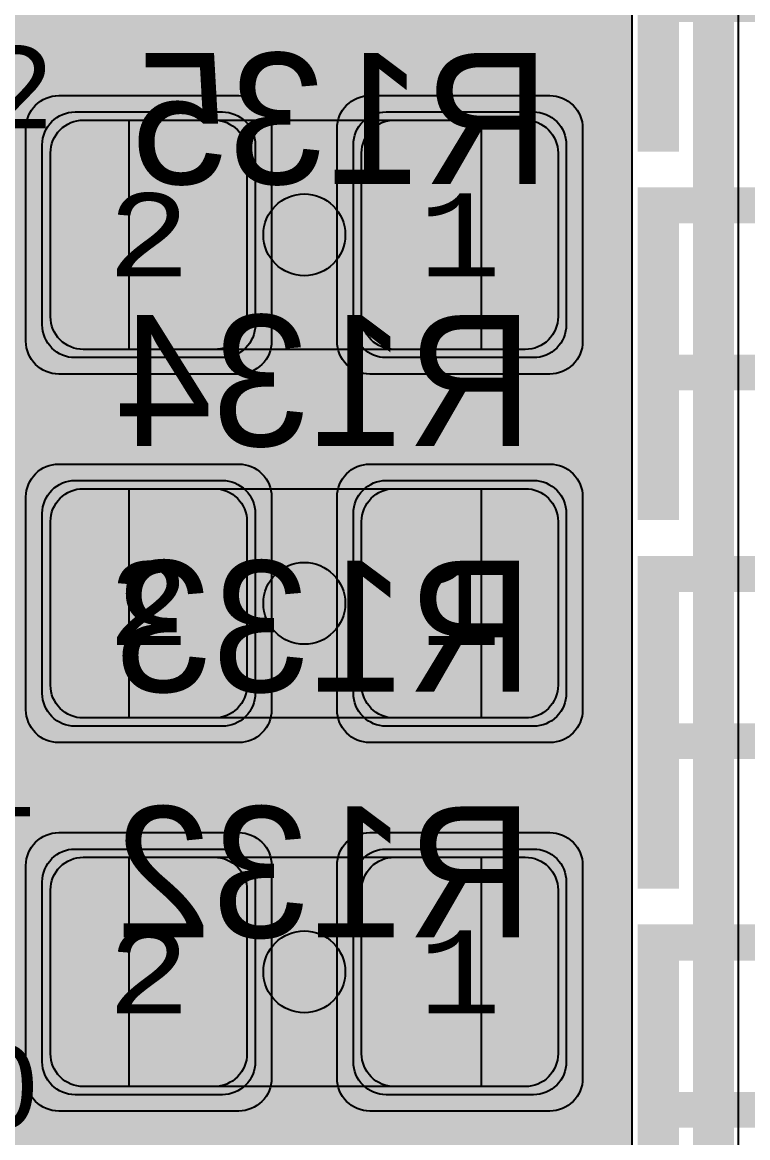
# Model space of a CAD drawing. Extents: x -28 to 199, y -61 to 255.
# Drawn here: x 165.78 to 170.21, y 191.99 to 198.8 of the extents above; entities that cross this region are included whole.
import ezdxf
from ezdxf.enums import TextEntityAlignment as Align

# ---------------------------------------------------------------- set-up
doc = ezdxf.new("R2010")
doc.units = 0
doc.header["$MEASUREMENT"] = 0
for name, color, linetype in [('ASSEMBLY_OUTLINES_TOP', 102, 'CONTINUOUS'), ('ASSEMBLY_PART_NUMBERS_TOP', 102, 'CONTINUOUS'), ('ASSEMBLY_REF_DES_TOP', 102, 'CONTINUOUS'), ('BOARD_OUTLINE', 10, 'CONTINUOUS'), ('DRILL_DRAWING', 21, 'CONTINUOUS'), ('GENERATED_SILKSCREEN_BTM', 255, 'CONTINUOUS'), ('GENERATED_SILKSCREEN_TOP', 140, 'CONTINUOUS'), ('MANUFACTURING_OUTLINES', 10, 'CONTINUOUS'), ('PART_PADS_SMD_TOP', 150, 'CONTINUOUS'), ('PIN_NUMBERS_BTM', 8, 'CONTINUOUS'), ('PIN_NUMBERS_TOP', 8, 'CONTINUOUS'), ('PLACEMENT_OUTLINES_TOP', 130, 'CONTINUOUS'), ('PLANE_DATA_LAYER_BOTTOM', 10, 'CONTINUOUS'), ('PLANE_SHAPES_LAYER_2', 230, 'CONTINUOUS'), ('PLANE_SHAPES_LAYER_3', 81, 'CONTINUOUS'), ('PLANE_SHAPES_LAYER_BOTTOM', 10, 'CONTINUOUS'), ('ROUTE_BORDER', 151, 'CONTINUOUS'), ('SILKSCREEN_OUTLINES_TOP', 150, 'CONTINUOUS'), ('SILKSCREEN_REF_DES_BTM', 211, 'CONTINUOUS'), ('SOLDERMASK_PADS_TOP', 180, 'CONTINUOUS'), ('SOLDERPASTE_PADS_TOP', 180, 'CONTINUOUS'), ('TRACES_LAYER_TOP', 150, 'CONTINUOUS')]:
    doc.layers.add(name, color=color, linetype=linetype)
doc.styles.add('COURIER_NEW', font='COUR.TTF')
doc.styles.add('VERDANA', font='verdana.TTF')
doc.styles.add('VERIBEST_GERBER_0', font='txt')

msp = doc.modelspace()

# ---------------------------------------------------------------- hatches: boundary and pattern name
at = {"layer": 'ASSEMBLY_OUTLINES_TOP'}
h = msp.add_hatch(color=256, dxfattribs=at)
edge = h.paths.add_edge_path()
edge.add_arc((167.5, 197.5), 0.25, 0, 360)
h = msp.add_hatch(color=256, dxfattribs=at)
edge = h.paths.add_edge_path()
edge.add_arc((167.5, 195.25), 0.25, 0, 360)
h = msp.add_hatch(color=256, dxfattribs=at)
edge = h.paths.add_edge_path()
edge.add_arc((167.5, 193), 0.25, 0, 360)
at = {"layer": 'PLANE_DATA_LAYER_BOTTOM'}
h = msp.add_hatch(color=256, dxfattribs=at)
h.paths.add_polyline_path([(169.5, 182.994348, -0.6681819935815638), (169.369918, 182.940467), (166.022318, 186.288067, -0.198909955685367), (166, 186.341948), (166, 188.182781, -0.2956984262160577), (166.045075, 188.252334, 0.6480680487453199), (166.045075, 189.347666, -0.2956984262160577), (166, 189.417219), (166, 217.499992, 0.414213562373095), (165.999992, 217.5), (158.000008, 217.5, 0.414213562373095), (158, 217.499992), (158, 214.902603, -0.198909955685367), (157.977682, 214.848722), (157.67296, 214.544, -0.6168695301195867), (157.543681, 214.586852, 0.8785732422549731), (156.353822, 214.567613, -0.381510988498814), (156.278107, 214.5), (154.489242, 214.5, -0.5383921361414893), (154.419199, 214.606207, 0.8971333277535124), (152.686954, 215.582199, -0.5138675206210099), (152.563046, 215.582199, 0.6767439981892426), (150.759836, 215.139914, -0.4545684732283138), (150.663608, 215.077263, 0.4628778347305008), (149.903822, 214.567613, -0.381510988498814), (149.828107, 214.5), (149.8262, 214.5, -0.414213562373095), (149.75, 214.5762), (149.75, 217.499992, 0.414213562373095), (149.749992, 217.5), (142.750008, 217.5, 0.414213562373095), (142.75, 217.499992), (142.75, 216.317137, -0.414213562373095), (142.6738, 216.240937), (130.8262, 216.240937, -0.414213562373095), (130.75, 216.317137), (130.75, 221.05161, -0.198909955685367), (130.772318, 221.105491), (131.644509, 221.977682, -0.1989133663344687), (131.698391, 222), (135.749992, 222, 0.414213562373095), (135.75, 222.000008), (135.75, 223.160834, -0.6295033319639212), (135.873908, 223.220251, 2.085404210499117), (135.873908, 224.779749, -0.629503331963921), (135.75, 224.839166), (135.75, 225.1738, -0.414213562373095), (135.8262, 225.25), (142.6738, 225.25, -0.414213562373095), (142.75, 225.1738), (142.75, 222.250008, 0.414213562373095), (142.750008, 222.25), (145.160834, 222.25, -0.6295033319639212), (145.220251, 222.126092, 2.085404210499117), (146.779749, 222.126092, -0.6295033319639212), (146.839166, 222.25), (147.910834, 222.25, -0.6295033319639212), (147.970251, 222.126092, 2.085404210499117), (149.529749, 222.126092, -0.6295033319639212), (149.589166, 222.25), (161.749992, 222.25, 0.414213562373095), (161.75, 222.250008), (161.75, 235.310363, -0.1756597936058653), (161.767701, 235.359192, 0.3625092994040193), (161.767701, 236.640808, -0.1756597936058653), (161.75, 236.689637), (161.75, 240.9238, -0.414213562373095), (161.8262, 241), (166.6738, 241, -0.414213562373095), (166.75, 240.9238), (166.75, 224.750008, 0.414213562373095), (166.750008, 224.75), (169.4238, 224.75, -0.414213562373095), (169.5, 224.6738)], flags=0)
h.paths.add_polyline_path([(133.75, 220, -0.9999999999999999), (135.75, 220, -0.9999999999999999)], flags=0)
h.paths.add_polyline_path([(137, 220, -0.9999999999999999), (139, 220, -0.9999999999999999)], flags=0)
h.paths.add_polyline_path([(138.04, 224, -0.9999999999999999), (140.04, 224, -0.9999999999999999)], flags=0)
h.paths.add_polyline_path([(140.25, 220, -0.9999999999999999), (142.25, 220, -0.9999999999999999)], flags=0)
h.paths.add_polyline_path([(161.96, 226.5, -0.9999999999999999), (163.96, 226.5, -0.9999999999999999)], flags=0)
h.paths.add_polyline_path([(161.96, 233, -0.9999999999999999), (163.96, 233, -0.9999999999999999)], flags=0)
h.paths.add_polyline_path([(161.96, 239.25, -0.9999999999999999), (163.96, 239.25, -0.9999999999999999)], flags=0)
h.paths.add_polyline_path([(163.285987, 219.388731, 1.7877343018547374), (163.285987, 220.411269, -0.1385740107174841), (163.246107, 220.4), (154.653893, 220.4, -0.1385740107174841), (154.614013, 220.411269, 1.7877343018547374), (154.614013, 219.388731, -0.1385740107174841), (154.653893, 219.4), (163.246107, 219.4, -0.1385740107174841)], flags=0)
h.paths.add_polyline_path([(164.5, 226.5, -0.9999999999999999), (166.5, 226.5, -0.9999999999999999)], flags=0)
h.paths.add_polyline_path([(164.5, 233, -0.9999999999999999), (166.5, 233, -0.9999999999999999)], flags=0)
h.paths.add_polyline_path([(164.5, 239.25, -0.9999999999999999), (166.5, 239.25, -0.9999999999999999)], flags=0)
at = {"layer": 'PLANE_SHAPES_LAYER_2'}
h = msp.add_hatch(color=256, dxfattribs=at)
h.paths.add_polyline_path([(169.5, 129.25), (149.5, 129.25), (142.25, 122), (142.25, 90.5), (147.5, 90.5), (147.5, 80), (154, 80), (154, 69.25), (131.75, 69.25), (131.75, 73.25), (121.25, 73.25), (121.25, 81), (110.5, 81), (110.5, 125.75), (106.5, 125.75), (106.5, 128.75), (93.5, 128.75), (93.5, 120.25), (91.75, 120.25), (91.75, 121.5), (80, 121.5), (80, 118.25), (73.25, 118.25), (73.25, 124.5), (67.5, 124.5), (67.5, 128), (57.75, 128), (57.75, 120.25), (55.25, 120.25), (55.25, 121.5), (47.5, 121.5), (47.5, 119), (35, 119), (35, 134.75), (32.75, 134.75), (32.75, 159.75), (29.25, 159.75), (29.25, 175.25), (22.5, 175.25), (22.5, 195.25), (17.25, 195.25), (17.25, 198), (22.5, 198), (22.5, 216.5), (40.25, 216.5), (40.25, 235.5), (54.5, 235.5), (54.5, 254), (87.25, 254), (87.25, 236.25), (86.25, 236.25), (86.25, 228.75), (81, 228.75), (81, 218.75), (95.25, 218.75), (95.25, 194.5), (87, 194.5), (87, 172), (131.1, 172), (131.1, 208.75), (115.5, 208.75), (115.5, 213.75), (106.75, 213.75), (106.75, 218.75), (110.25, 222.25), (110.25, 226.25), (142.5, 226.25), (142.5, 221.5), (160.5, 221.5), (160.5, 240.75), (169.5, 240.75)])
h.paths.add_polyline_path([(35.5, 149.5), (41.75, 149.5), (41.75, 152), (39.25, 152), (39.25, 154), (37.75, 154), (37.75, 152), (35.5, 152)], flags=16)
h.paths.add_polyline_path([(37.5, 125.75), (37.5, 128.75), (42.75, 128.75), (42.75, 125.75)], flags=16)
h.paths.add_polyline_path([(52, 127.75), (52, 130.75), (54.25, 130.75), (54.25, 127.75)], flags=16)
h.paths.add_polyline_path([(50.75, 219.5), (50.75, 226.5), (71.75, 226.5), (71.75, 219.5)], flags=16)
h.paths.add_polyline_path([(66.5, 150.75), (66.5, 177.5), (72.25, 177.5), (72.25, 150.75)], flags=16)
h.paths.add_polyline_path([(47.25, 185.25), (73, 185.25), (73, 188.25), (70.25, 188.25), (70.25, 191), (47.25, 191)], flags=16)
h.paths.add_polyline_path([(84.5, 208), (84.5, 212.75), (85, 212.75), (85, 208)], flags=16)
h.paths.add_polyline_path([(61.5, 137.25), (87.75, 137.25), (87.75, 140.5), (84.75, 140.5), (84.75, 143), (61.5, 143)], flags=16)
h.paths.add_polyline_path([(88.75, 127), (88.75, 130), (91, 130), (91, 127)], flags=16)
h.paths.add_polyline_path([(85.5, 130.25), (85.5, 132.5), (91, 132.5), (91, 130.25)], flags=16)
h.paths.add_polyline_path([(108.75, 142.25), (135.75, 142.25), (135.75, 145.75), (132.25, 145.75), (132.25, 149), (108.75, 149)], flags=16)
h.paths.add_polyline_path([(114.25, 126.75), (140.75, 126.75), (140.75, 129.75), (137.25, 129.75), (137.25, 133), (114.25, 133)], flags=16)
h.paths.add_polyline_path([(155.25, 180.25), (166.25, 180.25), (166.25, 186.25), (152.25, 186.25), (152.25, 183), (155.25, 183)], flags=16)
at = {"layer": 'PLANE_SHAPES_LAYER_3'}
h = msp.add_hatch(color=256, dxfattribs=at)
h.paths.add_polyline_path([(169.5, 129.25), (149.5, 129.25), (142.25, 122), (142.25, 90.5), (147.5, 90.5), (147.5, 80), (154, 80), (154, 69.25), (131.75, 69.25), (131.75, 73.25), (121.25, 73.25), (121.25, 81), (110.5, 81), (110.5, 125.75), (106.5, 125.75), (106.5, 128.75), (93.5, 128.75), (93.5, 120.25), (91.75, 120.25), (91.75, 121.5), (80, 121.5), (80, 118.25), (73.25, 118.25), (73.25, 124.5), (67.5, 124.5), (67.5, 127.75), (58.25, 127.75), (58.25, 130.25), (88.75, 130.25), (88.75, 127), (91, 127), (91, 132.5), (55, 132.5), (55, 131.25), (52, 131.25), (52, 127.75), (55, 127.75), (55, 127.25), (57.75, 127.25), (57.75, 120.25), (55.25, 120.25), (55.25, 121.5), (47.5, 121.5), (47.5, 119), (35, 119), (35, 134.75), (32.75, 134.75), (32.75, 159.75), (29.25, 159.75), (29.25, 175.25), (22.5, 175.25), (22.5, 195.25), (17.25, 195.25), (17.25, 198), (22.5, 198), (22.5, 216.5), (40.25, 216.5), (40.25, 235.5), (54.5, 235.5), (54.5, 254), (87.25, 254), (87.25, 236.25), (86.25, 236.25), (86.25, 228.75), (81, 228.75), (81, 218.75), (95.25, 218.75), (95.25, 194.5), (87, 194.5), (87, 172), (131.1, 172), (131.1, 208.75), (115.5, 208.75), (115.5, 213.75), (106.75, 213.75), (106.75, 218.75), (110.25, 222.25), (110.25, 226.25), (142.5, 226.25), (142.5, 221.5), (160.5, 221.5), (160.5, 240.75), (169.5, 240.75)])
h.paths.add_polyline_path([(35.5, 149.5), (41.75, 149.5), (41.75, 152), (39.25, 152), (39.25, 154), (37.75, 154), (37.75, 152), (35.5, 152)], flags=16)
h.paths.add_polyline_path([(37.5, 125.75), (37.5, 128.75), (42.75, 128.75), (42.75, 125.75)], flags=16)
h.paths.add_polyline_path([(50.75, 219.5), (50.75, 226.5), (71.75, 226.5), (71.75, 219.5)], flags=16)
h.paths.add_polyline_path([(66.5, 150.75), (66.5, 177.5), (72.25, 177.5), (72.25, 150.75)], flags=16)
h.paths.add_polyline_path([(47.25, 185.25), (73, 185.25), (73, 188.25), (70.25, 188.25), (70.25, 191), (47.25, 191)], flags=16)
h.paths.add_polyline_path([(84.5, 208), (84.5, 212.75), (85, 212.75), (85, 208)], flags=16)
h.paths.add_polyline_path([(61.5, 137.25), (87.75, 137.25), (87.75, 140.5), (84.75, 140.5), (84.75, 143), (61.5, 143)], flags=16)
h.paths.add_polyline_path([(108.75, 142.25), (135.75, 142.25), (135.75, 145.75), (132.25, 145.75), (132.25, 149), (108.75, 149)], flags=16)
h.paths.add_polyline_path([(114.25, 126.75), (140.75, 126.75), (140.75, 129.75), (137.25, 129.75), (137.25, 133), (114.25, 133)], flags=16)
h.paths.add_polyline_path([(155.25, 180.25), (166.25, 180.25), (166.25, 186.25), (152.25, 186.25), (152.25, 183), (155.25, 183)], flags=16)

# ---------------------------------------------------------------- linework, layer by layer
at = {"layer": 'ASSEMBLY_OUTLINES_TOP'}
for points in [[(166.43, 196.8), (166.43, 198.2), (168.58, 198.2), (168.58, 196.8)], [(166.43, 194.55), (166.43, 195.95), (168.58, 195.95), (168.58, 194.55)], [(166.43, 192.3), (166.43, 193.7), (168.58, 193.7), (168.58, 192.3)]]:
    msp.add_lwpolyline(points, close=True, dxfattribs=at)
at = {"layer": 'ASSEMBLY_OUTLINES_TOP', "const_width": 0.1}
for points in [[(166.75, 197), (166.75, 198)], [(166.75, 194.75), (166.75, 195.75)], [(166.75, 192.5), (166.75, 193.5)]]:
    msp.add_lwpolyline(points, dxfattribs=at)
for points in [[(167, 197), (167, 198), (168, 198), (168, 197)], [(167, 194.75), (167, 195.75), (168, 195.75), (168, 194.75)], [(167, 192.5), (167, 193.5), (168, 193.5), (168, 192.5)]]:
    msp.add_lwpolyline(points, close=True, dxfattribs=at)
at = {"layer": 'ASSEMBLY_OUTLINES_TOP'}
for centre in [(167.5, 197.5), (167.5, 195.25), (167.5, 193)]:
    msp.add_circle(centre, 0.25, dxfattribs=at)
at = {"layer": 'BOARD_OUTLINE', "const_width": 0.25}
msp.add_lwpolyline([(0, 1.5), (0, 253.5, -0.4142135624), (1.5, 255), (168.5, 255, -0.4142135624), (170, 253.5), (170, 1.5, -0.4142135624), (168.5, 0), (1.5, 0, -0.4142135624)], format="xyb", close=True, dxfattribs=at)
at = {"layer": 'GENERATED_SILKSCREEN_BTM', "const_width": 0.15}
for points in [[(168.0212, 197.8292), (168.0276, 197.8276), (168.0316, 197.8244), (168.0332, 197.8188), (168.034, 197.8124), (168.0332, 197.8068), (168.0316, 197.8012), (168.0276, 197.7972), (168.0212, 197.7964), (167.7092, 197.7964), (167.7036, 197.7972), (167.6988, 197.8012), (167.6964, 197.8068), (167.6956, 197.8124), (167.6964, 197.8188), (167.6988, 197.8244), (167.7036, 197.8276), (167.7092, 197.8292), (167.85, 197.8292), (167.85, 198.5804), (167.8508, 198.586), (167.8532, 198.59), (167.8572, 198.5924), (167.8628, 198.5932), (167.8668, 198.594), (167.8708, 198.594), (167.874, 198.5924), (167.8772, 198.5892), (168.0332, 198.37), (168.0348, 198.3668), (168.0356, 198.3644), (168.0356, 198.3588), (168.0332, 198.354), (168.0292, 198.35), (168.0244, 198.3468), (168.0188, 198.3452), (168.0156, 198.3452), (168.0132, 198.346), (168.0092, 198.3508), (167.8812, 198.53), (167.8812, 197.8292), (168.0212, 197.8292)], [(166.502, 198.3212), (166.5052, 198.3204), (166.5076, 198.3196), (166.5108, 198.318), (166.6196, 198.23), (166.6196, 198.5636), (166.0972, 198.5636), (166.0916, 198.5652), (166.0868, 198.5684), (166.0844, 198.574), (166.0836, 198.5796), (166.0844, 198.586), (166.0868, 198.5908), (166.0916, 198.5948), (166.0972, 198.5964), (166.6372, 198.5964), (166.6428, 198.5948), (166.6476, 198.5908), (166.6516, 198.586), (166.6532, 198.5804), (166.6532, 198.1956), (166.6524, 198.19), (166.65, 198.186), (166.6468, 198.1836), (166.6412, 198.182), (166.638, 198.1804), (166.634, 198.1796), (166.63, 198.1804), (166.6268, 198.1828), (166.4964, 198.2892), (166.238, 198.2892), (166.1132, 198.1876), (166.1132, 197.93), (166.238, 197.83), (166.4964, 197.83), (166.6268, 197.9356), (166.6324, 197.938), (166.6372, 197.938), (166.6428, 197.9348), (166.6468, 197.9308), (166.65, 197.9252), (166.6516, 197.9196), (166.6508, 197.9164), (166.65, 197.914), (166.6484, 197.9116), (166.646, 197.91), (166.5108, 197.7996), (166.5084, 197.798), (166.5052, 197.798), (166.502, 197.7964), (166.2324, 197.7964), (166.2308, 197.7964), (166.2292, 197.7972), (166.2284, 197.7972), (166.2268, 197.798), (166.2252, 197.798), (166.222, 197.7996), (166.0868, 197.91), (166.0844, 197.9124), (166.0836, 197.914), (166.082, 197.9188), (166.0812, 197.922), (166.0812, 198.1956), (166.082, 198.1988), (166.0836, 198.2036), (166.0836, 198.2052), (166.0852, 198.206), (166.086, 198.2076), (166.0868, 198.2092), (166.222, 198.318), (166.226, 198.3196), (166.2292, 198.3204), (166.2324, 198.3212), (166.502, 198.3212)], [(167.2668, 197.7996), (167.402, 197.9092), (167.4044, 197.9108), (167.406, 197.9132), (167.4068, 197.9156), (167.4068, 197.918), (167.406, 197.9236), (167.4028, 197.9292), (167.3988, 197.9332), (167.394, 197.9364), (167.3884, 197.9372), (167.3828, 197.9356), (167.2524, 197.8292), (166.994, 197.8292), (166.8692, 197.93), (166.8692, 198.0788), (166.9924, 198.1804), (167.1252, 198.1804), (167.1316, 198.182), (167.1356, 198.1852), (167.138, 198.1908), (167.1388, 198.1964), (167.138, 198.202), (167.1356, 198.2068), (167.1316, 198.2108), (167.1252, 198.2124), (166.9924, 198.2124), (166.8692, 198.314), (166.8692, 198.4628), (166.994, 198.5636), (167.2524, 198.5636), (167.3828, 198.4572), (167.3884, 198.4556), (167.394, 198.4564), (167.3988, 198.4588), (167.4028, 198.4636), (167.406, 198.4684), (167.4068, 198.474), (167.4068, 198.4772), (167.406, 198.4796), (167.4044, 198.482), (167.402, 198.4836), (167.2668, 198.5932), (167.2644, 198.594), (167.262, 198.5948), (167.2612, 198.5956), (167.258, 198.5964), (166.9884, 198.5964), (166.9844, 198.5956), (166.9828, 198.5948), (166.9812, 198.594), (166.978, 198.5932), (166.8428, 198.4836), (166.8404, 198.4796), (166.8396, 198.4764), (166.838, 198.474), (166.8372, 198.4708), (166.8372, 198.306), (166.838, 198.3036), (166.8396, 198.298), (166.8404, 198.294), (166.8428, 198.2924), (166.9604, 198.1964), (166.8428, 198.1004), (166.842, 198.0988), (166.8404, 198.0972), (166.8396, 198.0964), (166.8396, 198.0948), (166.838, 198.0892), (166.8372, 198.0868), (166.8372, 197.922), (166.838, 197.918), (166.8396, 197.9148), (166.8404, 197.9116), (166.8428, 197.9092), (166.978, 197.7996), (166.9812, 197.798), (166.982, 197.7972), (166.9844, 197.7972), (166.9852, 197.7964), (166.986, 197.7964), (166.9884, 197.7964), (167.258, 197.7964), (167.2612, 197.7972), (167.2644, 197.798), (167.2668, 197.7996)], [(168.326, 198.2924), (168.3236, 198.294), (168.3228, 198.298), (168.3212, 198.302), (168.3204, 198.306), (168.3204, 198.4708), (168.3212, 198.4748), (168.3228, 198.4772), (168.3228, 198.4796), (168.3236, 198.4804), (168.3252, 198.4812), (168.326, 198.4828), (168.462, 198.5932), (168.466, 198.5948), (168.4692, 198.5956), (168.4724, 198.5964), (168.8756, 198.5964), (168.8828, 198.5948), (168.8876, 198.5908), (168.8916, 198.586), (168.8932, 198.5804), (168.8932, 197.8124), (168.8916, 197.806), (168.8876, 197.802), (168.8828, 197.7996), (168.8772, 197.7988), (168.8708, 197.7996), (168.8652, 197.802), (168.8612, 197.806), (168.8596, 197.8124), (168.8596, 198.1804), (168.4836, 198.1804), (168.3524, 197.8076), (168.3492, 197.802), (168.3436, 197.7988), (168.338, 197.798), (168.3324, 197.7996), (168.3276, 197.802), (168.3236, 197.806), (168.322, 197.8116), (168.3228, 197.818), (168.454, 198.1908), (168.326, 198.2924)], [(168.8596, 198.5636), (168.4772, 198.5636), (168.3524, 198.4628), (168.3524, 198.314), (168.4772, 198.2124), (168.8596, 198.2124), (168.8596, 198.5636)], [(167.9212, 196.2292), (167.9276, 196.2276), (167.9316, 196.2244), (167.9332, 196.2188), (167.934, 196.2124), (167.9332, 196.2068), (167.9316, 196.2012), (167.9276, 196.1972), (167.9212, 196.1964), (167.6092, 196.1964), (167.6036, 196.1972), (167.5988, 196.2012), (167.5964, 196.2068), (167.5956, 196.2124), (167.5964, 196.2188), (167.5988, 196.2244), (167.6036, 196.2276), (167.6092, 196.2292), (167.75, 196.2292), (167.75, 196.9804), (167.7508, 196.986), (167.7532, 196.99), (167.7572, 196.9924), (167.7628, 196.9932), (167.7668, 196.994), (167.7708, 196.994), (167.774, 196.9924), (167.7772, 196.9892), (167.9332, 196.77), (167.9348, 196.7668), (167.9356, 196.7644), (167.9356, 196.7588), (167.9332, 196.754), (167.9292, 196.75), (167.9244, 196.7468), (167.9188, 196.7452), (167.9156, 196.7452), (167.9132, 196.746), (167.9092, 196.7508), (167.7812, 196.93), (167.7812, 196.2292), (167.9212, 196.2292)], [(166.4972, 196.4876), (166.0668, 196.9164), (166.0668, 196.4876), (166.4972, 196.4876)], [(166.0668, 196.2124), (166.066, 196.206), (166.062, 196.202), (166.0564, 196.1996), (166.0508, 196.1988), (166.0452, 196.1996), (166.0404, 196.202), (166.0364, 196.206), (166.0348, 196.2124), (166.0348, 196.4548), (165.9972, 196.4548), (165.9916, 196.4564), (165.9868, 196.4596), (165.9844, 196.4652), (165.9836, 196.4708), (165.9844, 196.4772), (165.9868, 196.4828), (165.9916, 196.4868), (165.9972, 196.4876), (166.0348, 196.4876), (166.0348, 196.958), (166.0356, 196.962), (166.038, 196.9652), (166.0412, 196.9684), (166.0452, 196.9708), (166.05, 196.9724), (166.0548, 196.9732), (166.0588, 196.9724), (166.0628, 196.9692), (166.5484, 196.4836), (166.5516, 196.4788), (166.5532, 196.474), (166.5524, 196.4692), (166.5492, 196.4636), (166.5476, 196.4596), (166.5444, 196.4572), (166.5412, 196.4556), (166.5372, 196.4548), (166.0668, 196.4548), (166.0668, 196.2124)], [(167.1668, 196.1996), (167.302, 196.3092), (167.3044, 196.3108), (167.306, 196.3132), (167.3068, 196.3156), (167.3068, 196.318), (167.306, 196.3236), (167.3028, 196.3292), (167.2988, 196.3332), (167.294, 196.3364), (167.2884, 196.3372), (167.2828, 196.3356), (167.1524, 196.2292), (166.894, 196.2292), (166.7692, 196.33), (166.7692, 196.4788), (166.8924, 196.5804), (167.0252, 196.5804), (167.0316, 196.582), (167.0356, 196.5852), (167.038, 196.5908), (167.0388, 196.5964), (167.038, 196.602), (167.0356, 196.6068), (167.0316, 196.6108), (167.0252, 196.6124), (166.8924, 196.6124), (166.7692, 196.714), (166.7692, 196.8628), (166.894, 196.9636), (167.1524, 196.9636), (167.2828, 196.8572), (167.2884, 196.8556), (167.294, 196.8564), (167.2988, 196.8588), (167.3028, 196.8636), (167.306, 196.8684), (167.3068, 196.874), (167.3068, 196.8772), (167.306, 196.8796), (167.3044, 196.882), (167.302, 196.8836), (167.1668, 196.9932), (167.1644, 196.994), (167.162, 196.9948), (167.1612, 196.9956), (167.158, 196.9964), (166.8884, 196.9964), (166.8844, 196.9956), (166.8828, 196.9948), (166.8812, 196.994), (166.878, 196.9932), (166.7428, 196.8836), (166.7404, 196.8796), (166.7396, 196.8764), (166.738, 196.874), (166.7372, 196.8708), (166.7372, 196.706), (166.738, 196.7036), (166.7396, 196.698), (166.7404, 196.694), (166.7428, 196.6924), (166.8604, 196.5964), (166.7428, 196.5004), (166.742, 196.4988), (166.7404, 196.4972), (166.7396, 196.4964), (166.7396, 196.4948), (166.738, 196.4892), (166.7372, 196.4868), (166.7372, 196.322), (166.738, 196.318), (166.7396, 196.3148), (166.7404, 196.3116), (166.7428, 196.3092), (166.878, 196.1996), (166.8812, 196.198), (166.882, 196.1972), (166.8844, 196.1972), (166.8852, 196.1964), (166.886, 196.1964), (166.8884, 196.1964), (167.158, 196.1964), (167.1612, 196.1972), (167.1644, 196.198), (167.1668, 196.1996)], [(168.226, 196.6924), (168.2236, 196.694), (168.2228, 196.698), (168.2212, 196.702), (168.2204, 196.706), (168.2204, 196.8708), (168.2212, 196.8748), (168.2228, 196.8772), (168.2228, 196.8796), (168.2236, 196.8804), (168.2252, 196.8812), (168.226, 196.8828), (168.362, 196.9932), (168.366, 196.9948), (168.3692, 196.9956), (168.3724, 196.9964), (168.7756, 196.9964), (168.7828, 196.9948), (168.7876, 196.9908), (168.7916, 196.986), (168.7932, 196.9804), (168.7932, 196.2124), (168.7916, 196.206), (168.7876, 196.202), (168.7828, 196.1996), (168.7772, 196.1988), (168.7708, 196.1996), (168.7652, 196.202), (168.7612, 196.206), (168.7596, 196.2124), (168.7596, 196.5804), (168.3836, 196.5804), (168.2524, 196.2076), (168.2492, 196.202), (168.2436, 196.1988), (168.238, 196.198), (168.2324, 196.1996), (168.2276, 196.202), (168.2236, 196.206), (168.222, 196.2116), (168.2228, 196.218), (168.354, 196.5908), (168.226, 196.6924)], [(168.7596, 196.9636), (168.3772, 196.9636), (168.2524, 196.8628), (168.2524, 196.714), (168.3772, 196.6124), (168.7596, 196.6124), (168.7596, 196.9636)], [(167.9212, 194.7292), (167.9276, 194.7276), (167.9316, 194.7244), (167.9332, 194.7188), (167.934, 194.7124), (167.9332, 194.7068), (167.9316, 194.7012), (167.9276, 194.6972), (167.9212, 194.6964), (167.6092, 194.6964), (167.6036, 194.6972), (167.5988, 194.7012), (167.5964, 194.7068), (167.5956, 194.7124), (167.5964, 194.7188), (167.5988, 194.7244), (167.6036, 194.7276), (167.6092, 194.7292), (167.75, 194.7292), (167.75, 195.4804), (167.7508, 195.486), (167.7532, 195.49), (167.7572, 195.4924), (167.7628, 195.4932), (167.7668, 195.494), (167.7708, 195.494), (167.774, 195.4924), (167.7772, 195.4892), (167.9332, 195.27), (167.9348, 195.2668), (167.9356, 195.2644), (167.9356, 195.2588), (167.9332, 195.254), (167.9292, 195.25), (167.9244, 195.2468), (167.9188, 195.2452), (167.9156, 195.2452), (167.9132, 195.246), (167.9092, 195.2508), (167.7812, 195.43), (167.7812, 194.7292), (167.9212, 194.7292)], [(166.4108, 194.6996), (166.546, 194.8092), (166.5484, 194.8108), (166.55, 194.8132), (166.5508, 194.8156), (166.5508, 194.818), (166.55, 194.8236), (166.5468, 194.8292), (166.5428, 194.8332), (166.538, 194.8364), (166.5324, 194.8372), (166.5268, 194.8356), (166.3964, 194.7292), (166.138, 194.7292), (166.0132, 194.83), (166.0132, 194.9788), (166.1364, 195.0804), (166.2692, 195.0804), (166.2756, 195.082), (166.2796, 195.0852), (166.282, 195.0908), (166.2828, 195.0964), (166.282, 195.102), (166.2796, 195.1068), (166.2756, 195.1108), (166.2692, 195.1124), (166.1364, 195.1124), (166.0132, 195.214), (166.0132, 195.3628), (166.138, 195.4636), (166.3964, 195.4636), (166.5268, 195.3572), (166.5324, 195.3556), (166.538, 195.3564), (166.5428, 195.3588), (166.5468, 195.3636), (166.55, 195.3684), (166.5508, 195.374), (166.5508, 195.3772), (166.55, 195.3796), (166.5484, 195.382), (166.546, 195.3836), (166.4108, 195.4932), (166.4084, 195.494), (166.406, 195.4948), (166.4052, 195.4956), (166.402, 195.4964), (166.1324, 195.4964), (166.1284, 195.4956), (166.1268, 195.4948), (166.1252, 195.494), (166.122, 195.4932), (165.9868, 195.3836), (165.9844, 195.3796), (165.9836, 195.3764), (165.982, 195.374), (165.9812, 195.3708), (165.9812, 195.206), (165.982, 195.2036), (165.9836, 195.198), (165.9844, 195.194), (165.9868, 195.1924), (166.1044, 195.0964), (165.9868, 195.0004), (165.986, 194.9988), (165.9844, 194.9972), (165.9836, 194.9964), (165.9836, 194.9948), (165.982, 194.9892), (165.9812, 194.9868), (165.9812, 194.822), (165.982, 194.818), (165.9836, 194.8148), (165.9844, 194.8116), (165.9868, 194.8092), (166.122, 194.6996), (166.1252, 194.698), (166.126, 194.6972), (166.1284, 194.6972), (166.1292, 194.6964), (166.13, 194.6964), (166.1324, 194.6964), (166.402, 194.6964), (166.4052, 194.6972), (166.4084, 194.698), (166.4108, 194.6996)], [(167.1668, 194.6996), (167.302, 194.8092), (167.3044, 194.8108), (167.306, 194.8132), (167.3068, 194.8156), (167.3068, 194.818), (167.306, 194.8236), (167.3028, 194.8292), (167.2988, 194.8332), (167.294, 194.8364), (167.2884, 194.8372), (167.2828, 194.8356), (167.1524, 194.7292), (166.894, 194.7292), (166.7692, 194.83), (166.7692, 194.9788), (166.8924, 195.0804), (167.0252, 195.0804), (167.0316, 195.082), (167.0356, 195.0852), (167.038, 195.0908), (167.0388, 195.0964), (167.038, 195.102), (167.0356, 195.1068), (167.0316, 195.1108), (167.0252, 195.1124), (166.8924, 195.1124), (166.7692, 195.214), (166.7692, 195.3628), (166.894, 195.4636), (167.1524, 195.4636), (167.2828, 195.3572), (167.2884, 195.3556), (167.294, 195.3564), (167.2988, 195.3588), (167.3028, 195.3636), (167.306, 195.3684), (167.3068, 195.374), (167.3068, 195.3772), (167.306, 195.3796), (167.3044, 195.382), (167.302, 195.3836), (167.1668, 195.4932), (167.1644, 195.494), (167.162, 195.4948), (167.1612, 195.4956), (167.158, 195.4964), (166.8884, 195.4964), (166.8844, 195.4956), (166.8828, 195.4948), (166.8812, 195.494), (166.878, 195.4932), (166.7428, 195.3836), (166.7404, 195.3796), (166.7396, 195.3764), (166.738, 195.374), (166.7372, 195.3708), (166.7372, 195.206), (166.738, 195.2036), (166.7396, 195.198), (166.7404, 195.194), (166.7428, 195.1924), (166.8604, 195.0964), (166.7428, 195.0004), (166.742, 194.9988), (166.7404, 194.9972), (166.7396, 194.9964), (166.7396, 194.9948), (166.738, 194.9892), (166.7372, 194.9868), (166.7372, 194.822), (166.738, 194.818), (166.7396, 194.8148), (166.7404, 194.8116), (166.7428, 194.8092), (166.878, 194.6996), (166.8812, 194.698), (166.882, 194.6972), (166.8844, 194.6972), (166.8852, 194.6964), (166.886, 194.6964), (166.8884, 194.6964), (167.158, 194.6964), (167.1612, 194.6972), (167.1644, 194.698), (167.1668, 194.6996)], [(168.226, 195.1924), (168.2236, 195.194), (168.2228, 195.198), (168.2212, 195.202), (168.2204, 195.206), (168.2204, 195.3708), (168.2212, 195.3748), (168.2228, 195.3772), (168.2228, 195.3796), (168.2236, 195.3804), (168.2252, 195.3812), (168.226, 195.3828), (168.362, 195.4932), (168.366, 195.4948), (168.3692, 195.4956), (168.3724, 195.4964), (168.7756, 195.4964), (168.7828, 195.4948), (168.7876, 195.4908), (168.7916, 195.486), (168.7932, 195.4804), (168.7932, 194.7124), (168.7916, 194.706), (168.7876, 194.702), (168.7828, 194.6996), (168.7772, 194.6988), (168.7708, 194.6996), (168.7652, 194.702), (168.7612, 194.706), (168.7596, 194.7124), (168.7596, 195.0804), (168.3836, 195.0804), (168.2524, 194.7076), (168.2492, 194.702), (168.2436, 194.6988), (168.238, 194.698), (168.2324, 194.6996), (168.2276, 194.702), (168.2236, 194.706), (168.222, 194.7116), (168.2228, 194.718), (168.354, 195.0908), (168.226, 195.1924)], [(168.7596, 195.4636), (168.3772, 195.4636), (168.2524, 195.3628), (168.2524, 195.214), (168.3772, 195.1124), (168.7596, 195.1124), (168.7596, 195.4636)], [(167.9212, 193.2292), (167.9276, 193.2276), (167.9316, 193.2244), (167.9332, 193.2188), (167.934, 193.2124), (167.9332, 193.2068), (167.9316, 193.2012), (167.9276, 193.1972), (167.9212, 193.1964), (167.6092, 193.1964), (167.6036, 193.1972), (167.5988, 193.2012), (167.5964, 193.2068), (167.5956, 193.2124), (167.5964, 193.2188), (167.5988, 193.2244), (167.6036, 193.2276), (167.6092, 193.2292), (167.75, 193.2292), (167.75, 193.9804), (167.7508, 193.986), (167.7532, 193.99), (167.7572, 193.9924), (167.7628, 193.9932), (167.7668, 193.994), (167.7708, 193.994), (167.774, 193.9924), (167.7772, 193.9892), (167.9332, 193.77), (167.9348, 193.7668), (167.9356, 193.7644), (167.9356, 193.7588), (167.9332, 193.754), (167.9292, 193.75), (167.9244, 193.7468), (167.9188, 193.7452), (167.9156, 193.7452), (167.9132, 193.746), (167.9092, 193.7508), (167.7812, 193.93), (167.7812, 193.2292), (167.9212, 193.2292)], [(166.1212, 193.9932), (165.9868, 193.8836), (165.9844, 193.8796), (165.9836, 193.8764), (165.982, 193.874), (165.9812, 193.8708), (165.9812, 193.7612), (165.982, 193.758), (165.9836, 193.7532), (165.9844, 193.7492), (165.9868, 193.7476), (166.5196, 193.3148), (166.5196, 193.2292), (165.9972, 193.2292), (165.9916, 193.2276), (165.9868, 193.2244), (165.9844, 193.2188), (165.9836, 193.2124), (165.9844, 193.2068), (165.9868, 193.2012), (165.9916, 193.198), (165.9972, 193.1964), (166.5364, 193.1964), (166.5428, 193.198), (166.5468, 193.202), (166.5508, 193.206), (166.5524, 193.2124), (166.5524, 193.322), (166.5516, 193.3244), (166.55, 193.33), (166.5484, 193.3324), (166.5476, 193.334), (166.5452, 193.3356), (166.0132, 193.7692), (166.0132, 193.8628), (166.138, 193.9636), (166.3964, 193.9636), (166.5268, 193.8572), (166.5324, 193.8556), (166.538, 193.8564), (166.5428, 193.8588), (166.5468, 193.8636), (166.5492, 193.8684), (166.55, 193.874), (166.5492, 193.8796), (166.5476, 193.882), (166.5452, 193.8836), (166.4108, 193.9932), (166.4076, 193.994), (166.406, 193.9948), (166.4044, 193.9956), (166.4012, 193.9964), (166.1316, 193.9964), (166.1284, 193.9956), (166.1268, 193.9948), (166.1244, 193.994), (166.1212, 193.9932)], [(167.1668, 193.1996), (167.302, 193.3092), (167.3044, 193.3108), (167.306, 193.3132), (167.3068, 193.3156), (167.3068, 193.318), (167.306, 193.3236), (167.3028, 193.3292), (167.2988, 193.3332), (167.294, 193.3364), (167.2884, 193.3372), (167.2828, 193.3356), (167.1524, 193.2292), (166.894, 193.2292), (166.7692, 193.33), (166.7692, 193.4788), (166.8924, 193.5804), (167.0252, 193.5804), (167.0316, 193.582), (167.0356, 193.5852), (167.038, 193.5908), (167.0388, 193.5964), (167.038, 193.602), (167.0356, 193.6068), (167.0316, 193.6108), (167.0252, 193.6124), (166.8924, 193.6124), (166.7692, 193.714), (166.7692, 193.8628), (166.894, 193.9636), (167.1524, 193.9636), (167.2828, 193.8572), (167.2884, 193.8556), (167.294, 193.8564), (167.2988, 193.8588), (167.3028, 193.8636), (167.306, 193.8684), (167.3068, 193.874), (167.3068, 193.8772), (167.306, 193.8796), (167.3044, 193.882), (167.302, 193.8836), (167.1668, 193.9932), (167.1644, 193.994), (167.162, 193.9948), (167.1612, 193.9956), (167.158, 193.9964), (166.8884, 193.9964), (166.8844, 193.9956), (166.8828, 193.9948), (166.8812, 193.994), (166.878, 193.9932), (166.7428, 193.8836), (166.7404, 193.8796), (166.7396, 193.8764), (166.738, 193.874), (166.7372, 193.8708), (166.7372, 193.706), (166.738, 193.7036), (166.7396, 193.698), (166.7404, 193.694), (166.7428, 193.6924), (166.8604, 193.5964), (166.7428, 193.5004), (166.742, 193.4988), (166.7404, 193.4972), (166.7396, 193.4964), (166.7396, 193.4948), (166.738, 193.4892), (166.7372, 193.4868), (166.7372, 193.322), (166.738, 193.318), (166.7396, 193.3148), (166.7404, 193.3116), (166.7428, 193.3092), (166.878, 193.1996), (166.8812, 193.198), (166.882, 193.1972), (166.8844, 193.1972), (166.8852, 193.1964), (166.886, 193.1964), (166.8884, 193.1964), (167.158, 193.1964), (167.1612, 193.1972), (167.1644, 193.198), (167.1668, 193.1996)], [(168.226, 193.6924), (168.2236, 193.694), (168.2228, 193.698), (168.2212, 193.702), (168.2204, 193.706), (168.2204, 193.8708), (168.2212, 193.8748), (168.2228, 193.8772), (168.2228, 193.8796), (168.2236, 193.8804), (168.2252, 193.8812), (168.226, 193.8828), (168.362, 193.9932), (168.366, 193.9948), (168.3692, 193.9956), (168.3724, 193.9964), (168.7756, 193.9964), (168.7828, 193.9948), (168.7876, 193.9908), (168.7916, 193.986), (168.7932, 193.9804), (168.7932, 193.2124), (168.7916, 193.206), (168.7876, 193.202), (168.7828, 193.1996), (168.7772, 193.1988), (168.7708, 193.1996), (168.7652, 193.202), (168.7612, 193.206), (168.7596, 193.2124), (168.7596, 193.5804), (168.3836, 193.5804), (168.2524, 193.2076), (168.2492, 193.202), (168.2436, 193.1988), (168.238, 193.198), (168.2324, 193.1996), (168.2276, 193.202), (168.2236, 193.206), (168.222, 193.2116), (168.2228, 193.218), (168.354, 193.5908), (168.226, 193.6924)], [(168.7596, 193.9636), (168.3772, 193.9636), (168.2524, 193.8628), (168.2524, 193.714), (168.3772, 193.6124), (168.7596, 193.6124), (168.7596, 193.9636)]]:
    msp.add_lwpolyline(points, dxfattribs=at)
at = {"layer": 'GENERATED_SILKSCREEN_TOP', "const_width": 0.15}
for points in [[(167.769515, 198.200005, 1.10969e-05), (167.769508, 198.199995), (167.230492, 198.199995, 1.10969e-05), (167.230485, 198.200005), (167.769515, 198.200005)], [(167.769515, 196.799995), (167.230485, 196.799995, 1.10969e-05), (167.230492, 196.800005), (167.769508, 196.800005, 1.10969e-05), (167.769515, 196.799995)], [(167.769515, 195.950005, 1.10969e-05), (167.769508, 195.949995), (167.230492, 195.949995, 1.10969e-05), (167.230485, 195.950005), (167.769515, 195.950005)], [(167.769515, 194.549995), (167.230485, 194.549995, 1.10969e-05), (167.230492, 194.550005), (167.769508, 194.550005, 1.10969e-05), (167.769515, 194.549995)], [(167.769515, 193.700005, 1.10969e-05), (167.769508, 193.699995), (167.230492, 193.699995, 1.10969e-05), (167.230485, 193.700005), (167.769515, 193.700005)], [(167.769515, 192.299995), (167.230485, 192.299995, 1.10969e-05), (167.230492, 192.300005), (167.769508, 192.300005, 1.10969e-05), (167.769515, 192.299995)]]:
    msp.add_lwpolyline(points, format="xyb", dxfattribs=at)
at = {"layer": 'MANUFACTURING_OUTLINES'}
msp.add_lwpolyline([(170.150405, 1.5, -0.4142135624), (168.5, -0.150405), (1.5, -0.150405, -0.4142135624), (-0.150405, 1.5), (-0.150405, 253.5, -0.4142135624), (1.5, 255.150405), (168.5, 255.150405, -0.4142135624), (170.150405, 253.5)], format="xyb", close=True, dxfattribs=at)
at = {"layer": 'PART_PADS_SMD_TOP'}
for points in [[(167, 198.25, -0.4142135624), (167.2, 198.05), (167.2, 196.95, -0.4142135624), (167, 196.75), (166.1, 196.75, -0.4142135624), (165.9, 196.95), (165.9, 198.05, -0.4142135624), (166.1, 198.25)], [(168.9, 198.25, -0.4142135624), (169.1, 198.05), (169.1, 196.95, -0.4142135624), (168.9, 196.75), (168, 196.75, -0.4142135624), (167.8, 196.95), (167.8, 198.05, -0.4142135624), (168, 198.25)], [(167, 196, -0.4142135624), (167.2, 195.8), (167.2, 194.7, -0.4142135624), (167, 194.5), (166.1, 194.5, -0.4142135624), (165.9, 194.7), (165.9, 195.8, -0.4142135624), (166.1, 196)], [(168.9, 196, -0.4142135624), (169.1, 195.8), (169.1, 194.7, -0.4142135624), (168.9, 194.5), (168, 194.5, -0.4142135624), (167.8, 194.7), (167.8, 195.8, -0.4142135624), (168, 196)], [(167, 193.75, -0.4142135624), (167.2, 193.55), (167.2, 192.45, -0.4142135624), (167, 192.25), (166.1, 192.25, -0.4142135624), (165.9, 192.45), (165.9, 193.55, -0.4142135624), (166.1, 193.75)], [(168.9, 193.75, -0.4142135624), (169.1, 193.55), (169.1, 192.45, -0.4142135624), (168.9, 192.25), (168, 192.25, -0.4142135624), (167.8, 192.45), (167.8, 193.55, -0.4142135624), (168, 193.75)]]:
    msp.add_lwpolyline(points, format="xyb", close=True, dxfattribs=at)
at = {"layer": 'PLACEMENT_OUTLINES_TOP'}
for points in [[(166.43, 196.8), (166.43, 198.2), (168.58, 198.2), (168.58, 196.8)], [(166.43, 194.55), (166.43, 195.95), (168.58, 195.95), (168.58, 194.55)], [(166.43, 192.3), (166.43, 193.7), (168.58, 193.7), (168.58, 192.3)]]:
    msp.add_lwpolyline(points, close=True, dxfattribs=at)
at = {"layer": 'PLANE_SHAPES_LAYER_BOTTOM'}
msp.add_solid([(166, 178.75), (169.5, 178.75), (166, 218.25), (169.5, 218.25)], dxfattribs=at)
at = {"layer": 'ROUTE_BORDER'}
msp.add_lwpolyline([(0.635, 2.135), (0.635, 252.5, -0.4142135624), (2.135, 254), (168, 254, -0.4142135624), (169.5, 252.5), (169.5, 2.135, -0.4142135624), (168, 0.635), (2.135, 0.635, -0.4142135624)], format="xyb", close=True, dxfattribs=at)
at = {"layer": 'SILKSCREEN_OUTLINES_TOP'}
for points in [[(166.43, 196.8), (166.43, 198.2), (168.58, 198.2), (168.58, 196.8)], [(166.43, 194.55), (166.43, 195.95), (168.58, 195.95), (168.58, 194.55)], [(166.43, 192.3), (166.43, 193.7), (168.58, 193.7), (168.58, 192.3)]]:
    msp.add_lwpolyline(points, close=True, dxfattribs=at)
at = {"layer": 'SOLDERMASK_PADS_TOP'}
for points in [[(167.1, 198.35, -0.4142135624), (167.3, 198.15), (167.3, 196.85, -0.4142135624), (167.1, 196.65), (166, 196.65, -0.4142135624), (165.8, 196.85), (165.8, 198.15, -0.4142135624), (166, 198.35)], [(169, 198.35, -0.4142135624), (169.2, 198.15), (169.2, 196.85, -0.4142135624), (169, 196.65), (167.9, 196.65, -0.4142135624), (167.7, 196.85), (167.7, 198.15, -0.4142135624), (167.9, 198.35)], [(167.1, 196.1, -0.4142135624), (167.3, 195.9), (167.3, 194.6, -0.4142135624), (167.1, 194.4), (166, 194.4, -0.4142135624), (165.8, 194.6), (165.8, 195.9, -0.4142135624), (166, 196.1)], [(169, 196.1, -0.4142135624), (169.2, 195.9), (169.2, 194.6, -0.4142135624), (169, 194.4), (167.9, 194.4, -0.4142135624), (167.7, 194.6), (167.7, 195.9, -0.4142135624), (167.9, 196.1)], [(167.1, 193.85, -0.4142135624), (167.3, 193.65), (167.3, 192.35, -0.4142135624), (167.1, 192.15), (166, 192.15, -0.4142135624), (165.8, 192.35), (165.8, 193.65, -0.4142135624), (166, 193.85)], [(169, 193.85, -0.4142135624), (169.2, 193.65), (169.2, 192.35, -0.4142135624), (169, 192.15), (167.9, 192.15, -0.4142135624), (167.7, 192.35), (167.7, 193.65, -0.4142135624), (167.9, 193.85)]]:
    msp.add_lwpolyline(points, format="xyb", close=True, dxfattribs=at)
at = {"layer": 'SOLDERPASTE_PADS_TOP'}
for points in [[(166.95, 198.2, -0.4142135624), (167.15, 198), (167.15, 197, -0.4142135624), (166.95, 196.8), (166.15, 196.8, -0.4142135624), (165.95, 197), (165.95, 198, -0.4142135624), (166.15, 198.2)], [(168.85, 198.2, -0.4142135624), (169.05, 198), (169.05, 197, -0.4142135624), (168.85, 196.8), (168.05, 196.8, -0.4142135624), (167.85, 197), (167.85, 198, -0.4142135624), (168.05, 198.2)], [(166.95, 195.95, -0.4142135624), (167.15, 195.75), (167.15, 194.75, -0.4142135624), (166.95, 194.55), (166.15, 194.55, -0.4142135624), (165.95, 194.75), (165.95, 195.75, -0.4142135624), (166.15, 195.95)], [(168.85, 195.95, -0.4142135624), (169.05, 195.75), (169.05, 194.75, -0.4142135624), (168.85, 194.55), (168.05, 194.55, -0.4142135624), (167.85, 194.75), (167.85, 195.75, -0.4142135624), (168.05, 195.95)], [(166.95, 193.7, -0.4142135624), (167.15, 193.5), (167.15, 192.5, -0.4142135624), (166.95, 192.3), (166.15, 192.3, -0.4142135624), (165.95, 192.5), (165.95, 193.5, -0.4142135624), (166.15, 193.7)], [(168.85, 193.7, -0.4142135624), (169.05, 193.5), (169.05, 192.5, -0.4142135624), (168.85, 192.3), (168.05, 192.3, -0.4142135624), (167.85, 192.5), (167.85, 193.5, -0.4142135624), (168.05, 193.7)]]:
    msp.add_lwpolyline(points, format="xyb", close=True, dxfattribs=at)
at = {"layer": 'TRACES_LAYER_TOP', "const_width": 0.5}
for points in [[(168.45, 199.75), (168.45, 197.5)], [(165.2, 197.7), (165.4, 197.5), (166.55, 197.5)], [(168.45, 197.5), (168.45, 195.25)], [(165.2, 195.2), (165.25, 195.25), (166.55, 195.25)], [(168.45, 193), (168.45, 195.25)], [(165.2, 193), (166.55, 193)], [(168.45, 190.75), (168.45, 193)]]:
    msp.add_lwpolyline(points, dxfattribs=at)

# ---------------------------------------------------------------- texts
at = {"layer": 'ASSEMBLY_PART_NUMBERS_TOP', "style": 'VERIBEST_GERBER_0'}
for p in [(167.5, 200.04), (167.5, 197.79), (167.5, 195.54), (167.5, 193.29)]:
    msp.add_text('APT2012CGCK', height=2.032, dxfattribs=at).set_placement(p, align=Align.TOP_LEFT)
at = {"layer": 'ASSEMBLY_REF_DES_TOP', "style": 'VERDANA'}
for s, p in [('H12', (164.6, 198.65)), ('H11', (164.5, 194.45)), ('H10', (164.5, 192.55))]:
    msp.add_text(s, height=0.5, dxfattribs=at).set_placement(p, align=Align.TOP_LEFT)
at = {"layer": 'DRILL_DRAWING', "style": 'VERIBEST_GERBER_0'}
for p in [(165.2, 197.7), (165.2, 195.2), (165.2, 193)]:
    msp.add_text('A', height=2, dxfattribs=at).set_placement(p, align=Align.MIDDLE_CENTER)
at = {"layer": 'PIN_NUMBERS_BTM', "style": 'COURIER_NEW'}
for s, p in [('2', (166.55, 197.5)), ('1', (168.45, 197.5)), ('2', (166.55, 195.25)), ('1', (168.45, 195.25)), ('2', (166.55, 193)), ('1', (168.45, 193))]:
    msp.add_text(s, height=0.508, dxfattribs=at).set_placement(p, align=Align.MIDDLE_CENTER)
at = {"layer": 'PIN_NUMBERS_TOP', "style": 'COURIER_NEW'}
for s, p in [('2', (166.55, 197.5)), ('1', (168.45, 197.5)), ('2', (166.55, 195.25)), ('1', (168.45, 195.25)), ('2', (166.55, 193)), ('1', (168.45, 193))]:
    msp.add_text(s, height=0.508, dxfattribs=at).set_placement(p, align=Align.MIDDLE_CENTER)
at = {"layer": 'SILKSCREEN_REF_DES_BTM', "style": 'VERIBEST_GERBER_0', "text_generation_flag": 2}
for s, p in [('R135', (169, 198.61)), ('R134', (168.9, 197.01)), ('R133', (168.9, 195.51)), ('R132', (168.9, 194.01))]:
    msp.add_text(s, height=0.8, dxfattribs=at).set_placement(p, align=Align.TOP_LEFT)

doc.saveas('drawing.dxf')
